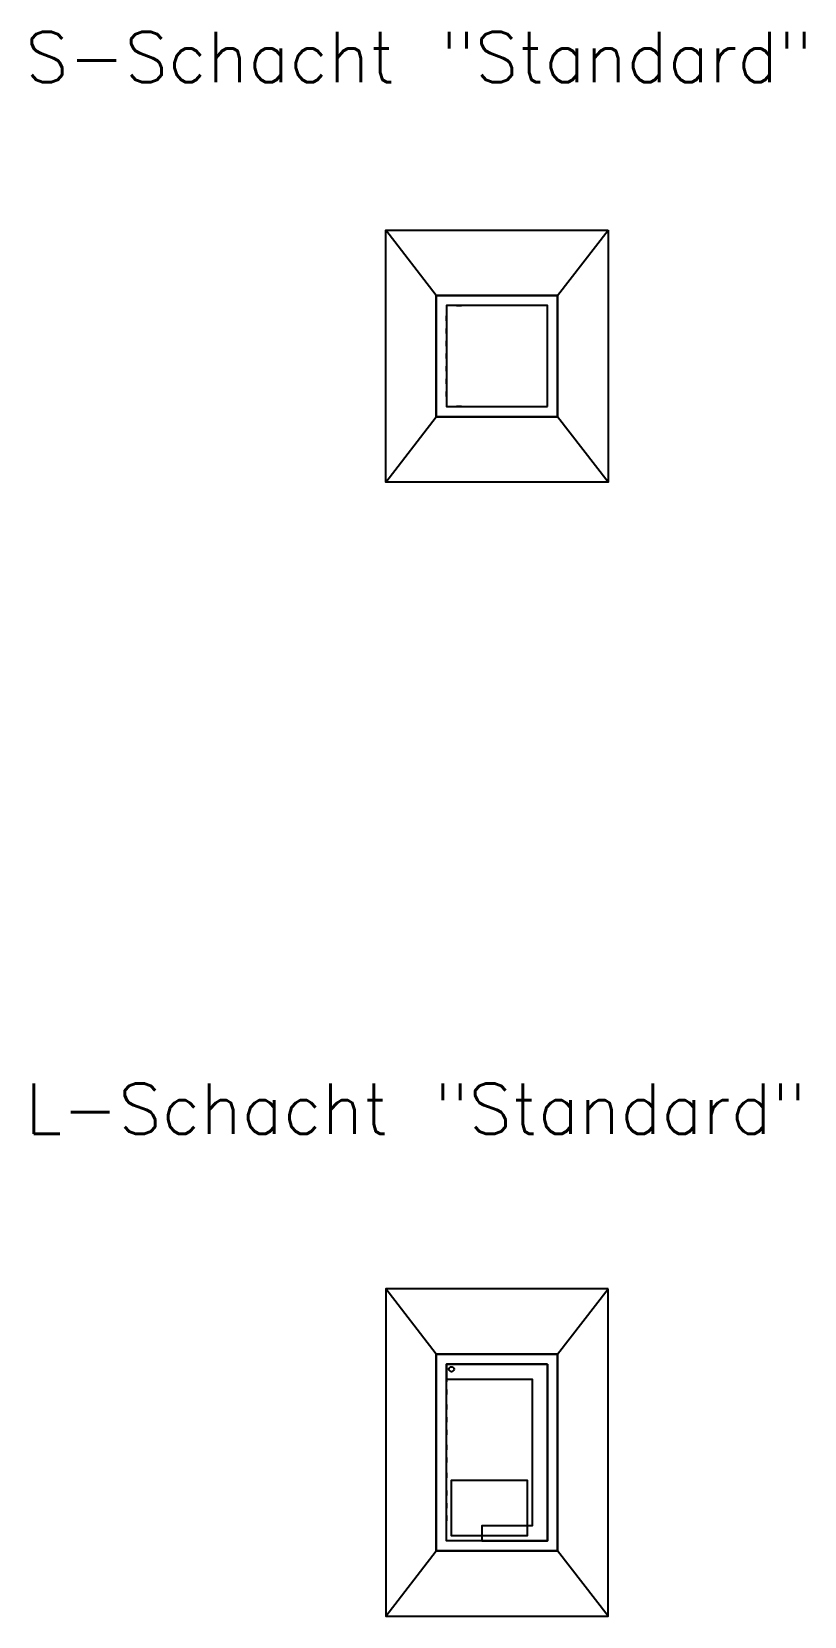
# Model space of a CAD drawing. Header units: metres. Extents: x -38 to -22.7, y 11.9 to 43.3.
import ezdxf

# ---------------------------------------------------------------- set-up
doc = ezdxf.new("R2010")
doc.units = ezdxf.units.M
doc.header["$MEASUREMENT"] = 0
doc.layers.add('Beschriftung_Allgemein', color=7, linetype='Continuous', lineweight=0)
for name, color, linetype in [('Topo_BW_Geländeoberkante_Null', 94, 'Continuous'), ('Topo_BW_Kabeldurchführung', 170, 'Continuous'), ('Topo_BW_Konstruktion', 252, 'Continuous'), ('Topo_BW_Montageöffnung', 10, 'Continuous'), ('Topo_BW_Rinne', 130, 'Continuous')]:
    doc.layers.add(name, color=color, linetype=linetype)
doc.styles.get("Standard").update_dxf_attribs({"font": 'txt.shx'})

msp = doc.modelspace()

# ---------------------------------------------------------------- linework, layer by layer
at = {"layer": 'Topo_BW_Geländeoberkante_Null'}
for p, q in [((-29.976, 38.08), (-30.976, 39.374)), ((-27.576, 38.08), (-26.576, 39.374)), ((-30.976, 34.386), (-29.976, 35.68)), ((-26.576, 34.386), (-27.576, 35.68)), ((-29.976, 17.118), (-30.976, 18.412)), ((-27.576, 17.118), (-26.576, 18.412)), ((-30.976, 11.925), (-29.976, 13.218)), ((-26.576, 11.925), (-27.576, 13.218))]:
    msp.add_line(p, q, dxfattribs=at)
for points in [[(-26.576, 39.374), (-26.576, 34.386), (-30.976, 34.386), (-30.976, 39.374)], [(-29.976, 35.68), (-29.976, 38.08), (-27.576, 38.08), (-27.576, 35.68)], [(-26.576, 18.412), (-30.976, 18.412), (-30.976, 11.925), (-26.576, 11.925)], [(-27.576, 17.118), (-29.976, 17.118), (-29.976, 13.218), (-27.576, 13.218)]]:
    msp.add_lwpolyline(points, close=True, dxfattribs=at)
at = {"layer": 'Topo_BW_Kabeldurchführung', "extrusion": (-1e-16, -1, 0)}
for centre in [(-29.526, -1.85, -38.08), (-29.526, -2.1, -38.08), (-29.526, -2.35, -38.08), (-29.526, -1.85, -37.88), (-29.526, -2.1, -37.88), (-29.526, -2.35, -37.88), (-29.526, -1.85, -35.88), (-29.526, -2.1, -35.88), (-29.526, -2.35, -35.88), (-29.526, -1.85, -35.68), (-29.526, -2.1, -35.68), (-29.526, -2.35, -35.68), (-27.976, -1.15, -17.118), (-27.976, -1.4, -17.118), (-27.976, -1.65, -17.118), (-27.976, -1.15, -16.918), (-27.976, -1.4, -16.918), (-27.976, -1.65, -16.918), (-27.976, -1.15, -13.418), (-27.976, -1.4, -13.418), (-27.976, -1.65, -13.418), (-27.976, -1.15, -13.218), (-27.976, -1.4, -13.218), (-27.976, -1.65, -13.218)]:
    msp.add_circle(centre, 0.05, dxfattribs=at)
at = {"layer": 'Topo_BW_Kabeldurchführung', "extrusion": (1, -1e-16, 0)}
for centre in [(37.63, -1.65, -29.976), (37.63, -1.65, -29.776), (37.38, -1.65, -29.976), (37.38, -1.65, -29.776), (37.13, -1.65, -29.976), (37.13, -1.65, -29.776), (36.88, -1.65, -29.976), (36.88, -1.65, -29.776), (36.63, -1.65, -29.976), (36.38, -1.65, -29.976), (36.63, -1.65, -29.776), (36.38, -1.65, -29.776), (36.13, -1.65, -29.976), (36.13, -1.65, -29.776)]:
    msp.add_circle(centre, 0.05, dxfattribs=at)
at = {"layer": 'Topo_BW_Kabeldurchführung', "extrusion": (-1, 1e-16, 0)}
for centre in [(-16.618, -1.7, 29.976), (-16.618, -1.7, 29.776), (-16.368, -1.7, 29.976), (-16.368, -1.7, 29.776), (-16.068, -1.7, 29.976), (-16.068, -1.7, 29.776), (-15.818, -1.7, 29.976), (-15.818, -1.7, 29.776), (-15.568, -1.7, 29.976), (-15.568, -1.7, 29.776), (-15.268, -1.7, 29.976), (-15.018, -1.7, 29.976), (-15.268, -1.7, 29.776), (-15.018, -1.7, 29.776), (-14.718, -1.7, 29.976), (-14.718, -1.7, 29.776), (-14.368, -1.7, 29.976), (-14.118, -1.7, 29.976), (-14.368, -1.7, 29.776), (-14.118, -1.7, 29.776), (-13.868, -1.7, 29.976), (-13.868, -1.7, 29.776)]:
    msp.add_circle(centre, 0.05, dxfattribs=at)
at = {"layer": 'Topo_BW_Kabeldurchführung'}
for centre in [(-29.676, 16.818, 0.35), (-29.676, 16.818, 0.15)]:
    msp.add_circle(centre, 0.05, dxfattribs=at)
at = {"layer": 'Topo_BW_Konstruktion', "extrusion": (1, -1e-16, 0)}
for p, q in [((-29.976, 38.08, -3.11), (-29.976, 38.08, -1.2)), ((-27.576, 38.08, -3.11), (-27.576, 38.08, -1.2)), ((-29.776, 37.88, -2.91), (-29.776, 37.88, -1.4)), ((-27.776, 37.88, -2.91), (-27.776, 37.88, -1.4)), ((-29.776, 35.88, -1.4), (-29.776, 35.88, -2.91)), ((-27.776, 35.88, -1.4), (-27.776, 35.88, -2.91)), ((-29.976, 35.68, -1.2), (-29.976, 35.68, -3.11)), ((-27.576, 35.68, -1.2), (-27.576, 35.68, -3.11))]:
    msp.add_line(p, q, dxfattribs=at)
at = {"layer": 'Topo_BW_Konstruktion'}
for p, q in [((-29.976, 17.118, -2.15), (-29.976, 17.118, 0.35)), ((-27.576, 17.118, -2.15), (-27.576, 17.118, 0.35)), ((-29.776, 16.918, 0.15), (-29.776, 16.918, -1.95)), ((-27.776, 16.918, -1.95), (-27.776, 16.918, 0.15)), ((-29.976, 13.218, -2.15), (-29.976, 13.218, 0.35)), ((-29.776, 13.418, -1.95), (-29.776, 13.418, 0.15)), ((-27.776, 13.418, 0.15), (-27.776, 13.418, -1.95)), ((-27.576, 13.218, -2.15), (-27.576, 13.218, 0.35))]:
    msp.add_line(p, q, dxfattribs=at)
for points, elevation in [([(-27.576, 35.68), (-27.576, 38.08), (-29.976, 38.08), (-29.976, 35.68)], -1.2), ([(-29.976, 38.08), (-27.576, 38.08), (-27.576, 35.68), (-29.976, 35.68)], -3.11), ([(-27.776, 35.88), (-27.776, 37.88), (-29.776, 37.88), (-29.776, 35.88)], -1.4), ([(-27.776, 35.88), (-27.776, 37.88), (-29.776, 37.88), (-29.776, 35.88)], -2.91), ([(-29.976, 17.118), (-27.576, 17.118), (-27.576, 13.218), (-29.976, 13.218)], 0.35), ([(-27.576, 17.118), (-27.576, 13.218), (-29.976, 13.218), (-29.976, 17.118)], -2.15), ([(-27.776, 16.918), (-27.776, 13.418), (-29.776, 13.418), (-29.776, 16.918)], -1.95), ([(-27.776, 16.918), (-27.776, 13.418), (-29.776, 13.418), (-29.776, 16.918)], 0.15)]:
    msp.add_lwpolyline(points, close=True, dxfattribs=dict(at, elevation=elevation))
at = {"layer": 'Topo_BW_Montageöffnung'}
for p, q in [((-29.676, 14.618, 0.4), (-29.676, 14.618, 0.35)), ((-29.676, 14.618, 0.15), (-29.676, 14.618, 0.35)), ((-28.176, 14.618, 0.4), (-28.176, 14.618, 0.35)), ((-28.176, 14.618, 0.15), (-28.176, 14.618, 0.35)), ((-29.676, 13.518, 0.4), (-29.676, 13.518, 0.35)), ((-29.676, 13.518, 0.15), (-29.676, 13.518, 0.35)), ((-28.176, 13.518, 0.4), (-28.176, 13.518, 0.35)), ((-28.176, 13.518, 0.15), (-28.176, 13.518, 0.35))]:
    msp.add_line(p, q, dxfattribs=at)
for points, elevation in [([(-29.676, 14.618), (-28.176, 14.618), (-28.176, 13.518), (-29.676, 13.518)], 0.4), ([(-28.176, 13.518), (-29.676, 13.518), (-29.676, 14.618), (-28.176, 14.618)], 0.15), ([(-29.676, 14.618), (-28.176, 14.618), (-28.176, 13.518), (-29.676, 13.518)], 0.35)]:
    msp.add_lwpolyline(points, close=True, dxfattribs=dict(at, elevation=elevation))
at = {"layer": 'Topo_BW_Rinne'}
for p, q in [((-29.776, 16.918, -1.98), (-29.776, 16.918, -1.95)), ((-27.776, 16.918, -1.95), (-27.776, 16.918, -1.98)), ((-29.776, 16.618, -1.98), (-29.776, 16.618, -1.95)), ((-28.076, 16.618, -1.98), (-28.076, 16.618, -1.95)), ((-29.076, 13.718, -1.98), (-29.076, 13.718, -1.95)), ((-28.076, 13.718, -1.95), (-28.076, 13.718, -1.98)), ((-29.076, 13.418, -1.95), (-29.076, 13.418, -1.98)), ((-27.776, 13.418, -1.98), (-27.776, 13.418, -1.95))]:
    msp.add_line(p, q, dxfattribs=at)
for elevation in [-1.98, -1.95]:
    msp.add_lwpolyline([(-27.776, 16.918), (-29.776, 16.918), (-29.776, 16.618), (-28.076, 16.618), (-28.076, 13.718), (-29.076, 13.718), (-29.076, 13.418), (-27.776, 13.418)], close=True, dxfattribs=dict(at, elevation=elevation))

# ---------------------------------------------------------------- texts
at = {"layer": 'Beschriftung_Allgemein'}
for s, p in [('S-Schacht "Standard"', (-38.113, 42.305)), ('L-Schacht "Standard"', (-38.113, 21.477))]:
    msp.add_text(s, height=1, dxfattribs=at).set_placement(p)

doc.saveas('drawing.dxf')
